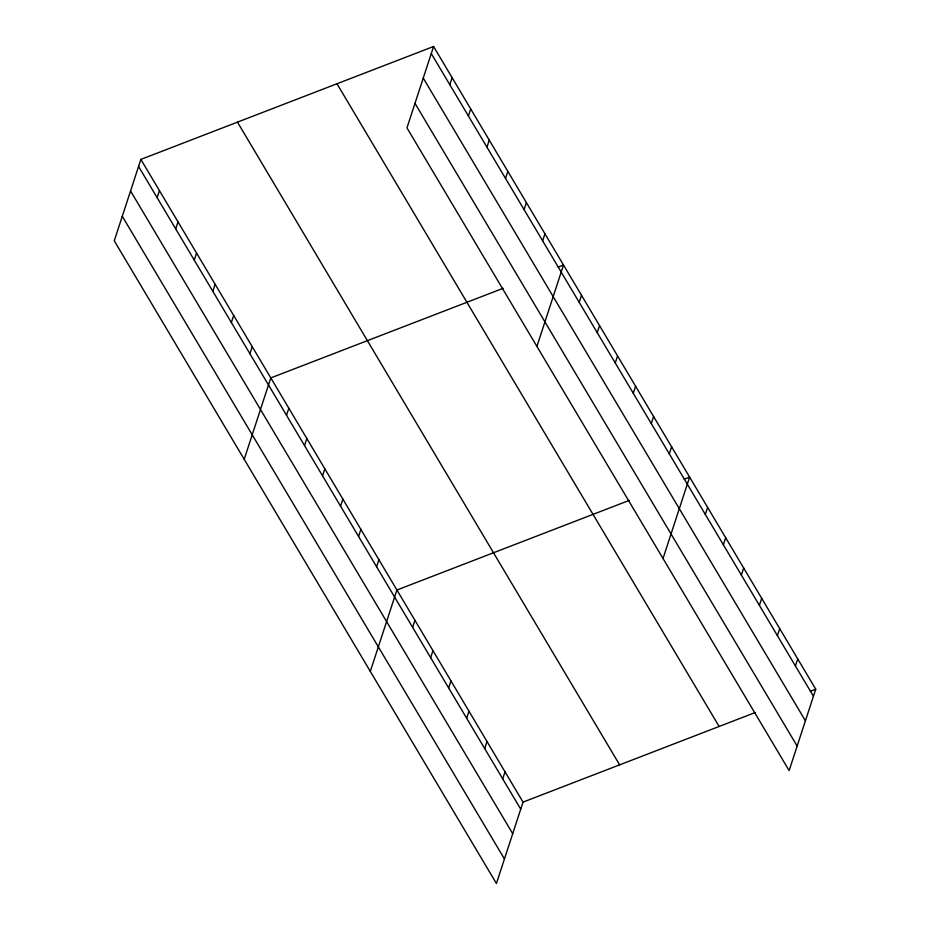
<?xml version="1.0" encoding="UTF-8"?>
<svg xmlns="http://www.w3.org/2000/svg" width="930" height="930" viewBox="0 0 930 930"><rect width="100%" height="100%" fill="white"/><g stroke="black" fill="none" stroke-linecap="round" stroke-linejoin="round"><path stroke-width="1.4" d="M140.872 159.402L114.262 240.789L496.422 883.5L523.032 802.113L140.872 159.402L433.578 46.5L815.738 689.211L789.128 770.598L406.968 127.887L433.578 46.5M157.135 197.66L159.437 190.615M175.689 228.885L177.99 221.84M194.254 260.098L196.556 253.053M212.819 291.311L215.121 284.266M231.372 322.536L233.674 315.491M249.938 353.749L252.239 346.704M244.195 459.315L270.804 377.917L503.142 288.312M286.521 415.268L288.823 408.224M304.529 445.563L306.83 438.518M449.841 84.758L452.143 77.713M322.547 475.858L324.849 468.813M340.566 506.164L342.868 499.119M468.395 115.983L470.696 108.938M358.585 536.459L360.887 529.414M486.96 147.196L489.261 140.151M376.592 566.765L378.894 559.721M505.525 178.409L507.827 171.364M370.314 671.402L396.912 590.015L629.25 500.398M524.078 209.634L526.38 202.589M412.629 627.355L414.931 620.31M542.643 240.847L544.945 233.802M430.648 657.661L432.95 650.616M536.912 346.413L563.51 265.015L558.139 267.084M448.655 687.956L450.969 680.911M579.227 302.366L581.529 295.322M466.674 718.251L468.976 711.206M597.234 332.661L599.536 325.616M484.693 748.557L486.995 741.512M615.253 362.967L617.555 355.923M502.712 778.852L505.013 771.807M633.272 393.262L635.574 386.217M651.291 423.557L653.592 416.512M669.298 453.863L671.6 446.819M663.02 558.512L689.618 477.113L684.259 479.183M705.335 514.453L707.637 507.408M723.354 544.759L725.656 537.714M741.361 575.054L743.675 568.009M759.38 605.36L761.682 598.316M777.399 635.655L779.7 628.61M795.417 665.95L797.719 658.905M523.032 802.113L755.358 712.496M810.367 691.281L815.738 689.211M431.276 53.545L813.425 696.256M423.255 78.085L805.415 720.785M414.989 103.358L797.15 746.069M336.986 83.758L719.134 726.47M237.464 122.144L619.624 764.855M138.57 166.447L520.719 809.158M130.549 190.976L512.709 833.687M122.283 216.26L504.444 858.96"/></g></svg>
